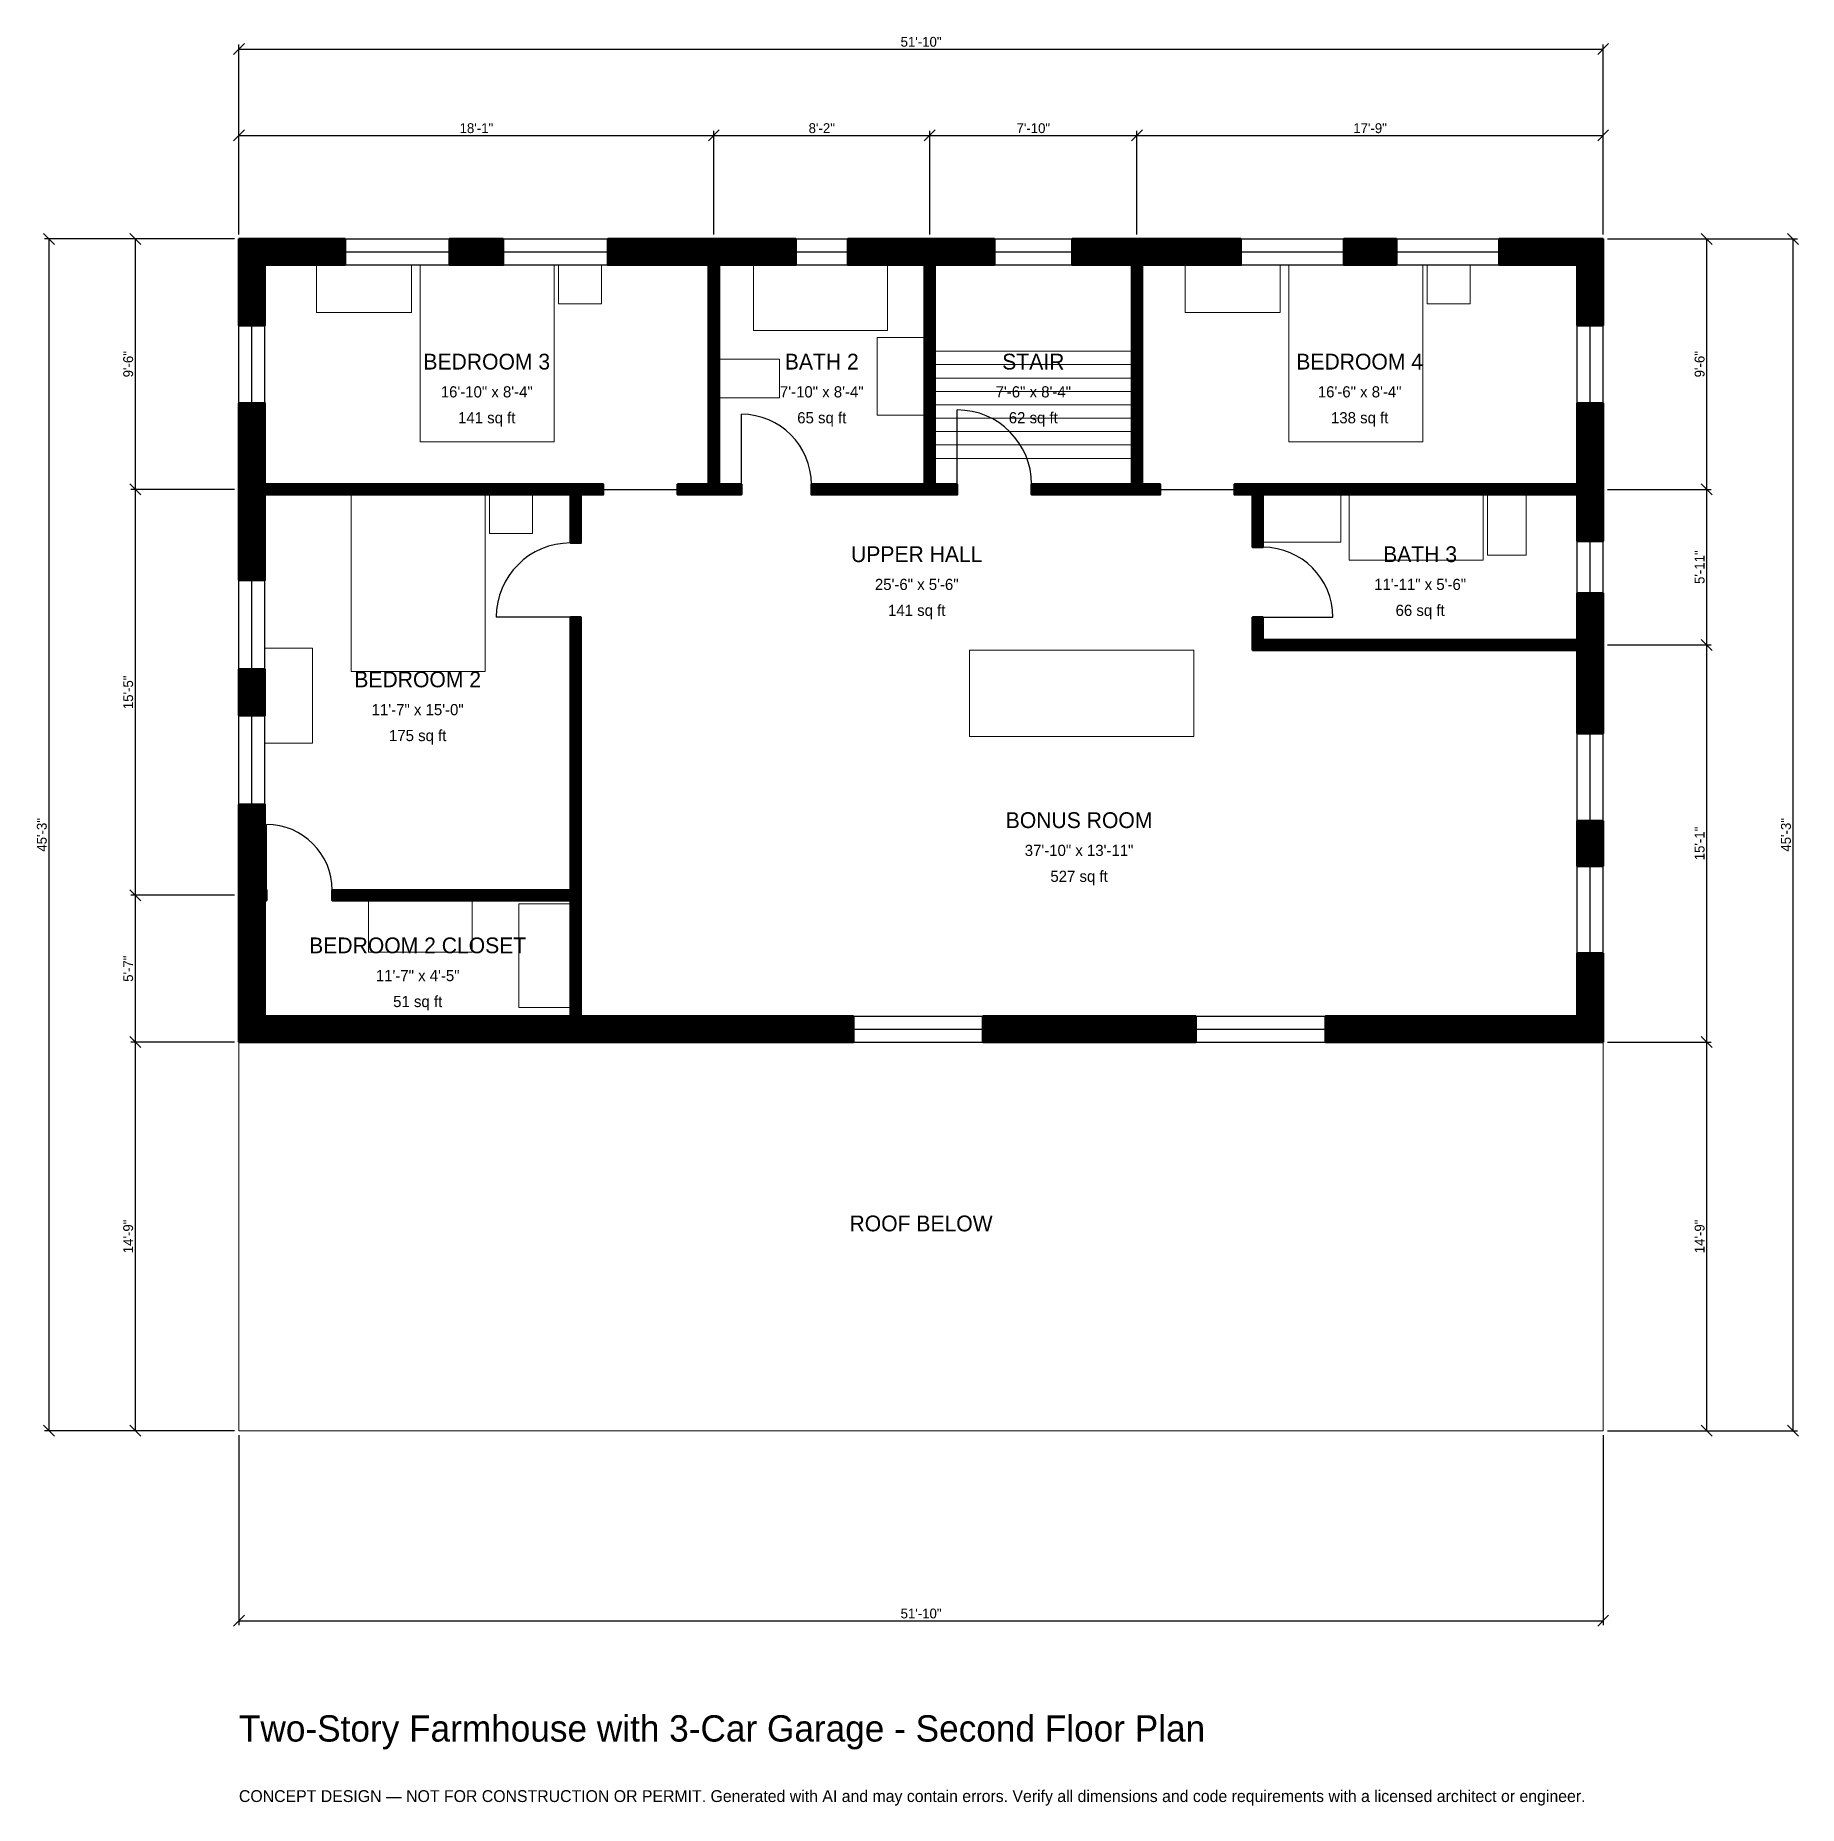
# Model space of a CAD drawing. Header units: inches. Extents: x -93 to 711, y -171 to 636.
import ezdxf
from ezdxf.enums import TextEntityAlignment as Align

# ---------------------------------------------------------------- set-up
doc = ezdxf.new("R2010")
doc.units = ezdxf.units.IN
doc.header["$MEASUREMENT"] = 0
doc.linetypes.add('DASHED', pattern=[0.6, 0.5, -0.1])
for name, color, linetype, lineweight in [('A-ANNO-DIMS', 1, 'Continuous', 13), ('A-ANNO-TEXT', 7, 'Continuous', 18), ('A-AREA-IDEN', 7, 'Continuous', 18), ('A-DOOR', 2, 'Continuous', 25), ('A-FLOR-FIXT', 9, 'Continuous', 13), ('A-FLOR-STRS', 3, 'Continuous', 18), ('A-FURN', 9, 'Continuous', 13), ('A-GLAZ', 4, 'Continuous', 25), ('A-SITE-PAVE', 8, 'Continuous', 13), ('A-WALL', 7, 'Continuous', 50), ('A-WALL-PATT', 8, 'Continuous', 13)]:
    doc.layers.add(name, color=color, linetype=linetype, lineweight=lineweight)
doc.dimstyles.new('PLAN', dxfattribs={"dimtxt": 4.5, "dimasz": 3, "dimexe": 2, "dimexo": 2, "dimgap": 1, "dimtad": 1, "dimdec": 0, "dimlunit": 4, "dimtsz": 2.5, "dimcen": 2.5, "dimclrd": 1, "dimclre": 1, "dimazin": 3, "dimtfac": 1, "dimtmove": 0, "dimatfit": 3})

msp = doc.modelspace()

# ---------------------------------------------------------------- hatches: boundary and pattern name
at = {"layer": 'A-WALL-PATT'}
h = msp.add_hatch(dxfattribs=at)
h.set_pattern_fill('ANSI31', color=8, scale=0.8)
h.paths.add_polyline_path([(147.6378, 177.1654), (11.811, 177.1654), (11.811, 177.1653), (0, 177.1653), (0, 177.1654), (0, 177.1654), (0, 188.9764), (0, 188.9764), (0, 238.189), (0, 241.7323), (0, 241.7323), (0, 246.4567), (0, 246.4567), (0, 250), (0, 285.4987), (11.811, 285.4987), (11.811, 250), (11.811, 246.4567), (12.5984, 246.4567), (12.5984, 241.7323), (11.811, 241.7323), (11.811, 238.189), (11.811, 188.9764), (147.6378, 188.9764), (151.1811, 188.9764), (151.1811, 241.7323), (42.5197, 241.7323), (42.5197, 246.4567), (151.1811, 246.4567), (151.1811, 355.9055), (151.1811, 360.6299), (151.1811, 370.8661), (155.9055, 370.8661), (155.9055, 360.6299), (155.9055, 355.9055), (155.9055, 246.4567), (155.9055, 241.7323), (155.9055, 188.9764), (159.4488, 188.9764), (280.1837, 188.9764), (280.1837, 177.1654), (159.4488, 177.1654), (155.9055, 177.1654), (155.9055, 177.1653), (151.1811, 177.1653), (151.1811, 177.1654), (147.6378, 177.1654)])
h.paths.add_polyline_path([(0, 347.1785), (11.811, 347.1785), (11.811, 326.0499), (0, 326.0499), (0, 347.1785)])
h.paths.add_polyline_path([(0, 423.2283), (0, 426.7717), (0, 426.7717), (0, 431.4961), (0, 431.4961), (0, 435.0394), (0, 468.5039), (11.811, 468.5039), (11.811, 435.0394), (11.811, 431.4961), (151.1811, 431.4961), (155.9055, 431.4961), (166.1417, 431.4961), (166.1417, 426.7717), (155.9055, 426.7717), (155.9055, 404.7244), (151.1811, 404.7244), (151.1811, 426.7717), (11.811, 426.7717), (11.811, 423.2283), (11.811, 387.7297), (0, 387.7297), (0, 423.2283)])
h.paths.add_polyline_path([(0, 531.4961), (0, 531.4961), (0, 543.3071), (0, 543.3071), (0, 543.3071), (11.811, 543.3071), (11.811, 543.3071), (48.3596, 543.3071), (48.3596, 531.4961), (11.811, 531.4961), (11.811, 503.937), (0, 503.937), (0, 531.4961)])
h.paths.add_polyline_path([(120.5381, 543.3071), (120.5381, 531.4961), (95.9974, 531.4961), (95.9974, 543.3071), (120.5381, 543.3071)])
h.paths.add_polyline_path([(210.6299, 543.3071), (214.1732, 543.3071), (214.1732, 543.3071), (218.8976, 543.3071), (218.8976, 543.3071), (222.4409, 543.3071), (253.937, 543.3071), (253.937, 531.4961), (222.4409, 531.4961), (218.8976, 531.4961), (218.8976, 431.4961), (229.1339, 431.4961), (229.1339, 426.7717), (218.8976, 426.7717), (214.1732, 426.7717), (200, 426.7717), (200, 431.4961), (214.1732, 431.4961), (214.1732, 531.4961), (210.6299, 531.4961), (168.1759, 531.4961), (168.1759, 543.3071), (210.6299, 543.3071)])
h.paths.add_polyline_path([(309.0551, 543.3071), (312.5984, 543.3071), (312.5984, 543.3071), (317.3228, 543.3071), (317.3228, 543.3071), (320.8661, 543.3071), (344.4882, 543.3071), (344.4882, 531.4961), (320.8661, 531.4961), (317.3228, 531.4961), (317.3228, 431.4961), (327.5591, 431.4961), (327.5591, 426.7717), (317.3228, 426.7717), (312.5984, 426.7717), (261.0236, 426.7717), (261.0236, 431.4961), (312.5984, 431.4961), (312.5984, 531.4961), (309.0551, 531.4961), (277.5591, 531.4961), (277.5591, 543.3071), (309.0551, 543.3071)])
h.paths.add_polyline_path([(403.5433, 543.3071), (407.0866, 543.3071), (407.0866, 543.3071), (411.811, 543.3071), (411.811, 543.3071), (415.3543, 543.3071), (456.8898, 543.3071), (456.8898, 531.4961), (415.3543, 531.4961), (411.811, 531.4961), (411.811, 431.4961), (420.0787, 431.4961), (420.0787, 426.7717), (411.811, 426.7717), (407.0866, 426.7717), (361.4173, 426.7717), (361.4173, 431.4961), (407.0866, 431.4961), (407.0866, 531.4961), (403.5433, 531.4961), (379.9213, 531.4961), (379.9213, 543.3071), (403.5433, 543.3071)])
h.paths.add_polyline_path([(527.7559, 543.3071), (527.7559, 531.4961), (503.7402, 531.4961), (503.7402, 543.3071), (527.7559, 543.3071)])
h.paths.add_polyline_path([(610.2362, 543.3071), (610.2362, 543.3071), (622.0472, 543.3071), (622.0472, 543.3071), (622.0473, 543.3071), (622.0473, 531.4961), (622.0472, 531.4961), (622.0472, 503.937), (610.2362, 503.937), (610.2362, 531.4961), (574.6063, 531.4961), (574.6063, 543.3071), (610.2362, 543.3071)])
h.paths.add_polyline_path([(622.0472, 435.0394), (622.0472, 431.4961), (622.0473, 431.4961), (622.0473, 426.7717), (622.0472, 426.7717), (622.0472, 423.2283), (622.0472, 405.5118), (610.2362, 405.5118), (610.2362, 423.2283), (610.2362, 426.7717), (466.9291, 426.7717), (466.9291, 402.7559), (462.2047, 402.7559), (462.2047, 426.7717), (453.937, 426.7717), (453.937, 431.4961), (462.2047, 431.4961), (466.9291, 431.4961), (610.2362, 431.4961), (610.2362, 435.0394), (610.2362, 468.5039), (622.0472, 468.5039), (622.0472, 435.0394)])
h.paths.add_polyline_path([(622.0472, 364.1732), (622.0472, 360.6299), (622.0473, 360.6299), (622.0473, 355.9055), (622.0472, 355.9055), (622.0472, 352.3622), (622.0472, 317.7822), (610.2362, 317.7822), (610.2362, 352.3622), (610.2362, 355.9055), (466.9291, 355.9055), (462.2047, 355.9055), (462.2047, 360.6299), (462.2047, 370.8661), (466.9291, 370.8661), (466.9291, 360.6299), (610.2362, 360.6299), (610.2362, 364.1732), (610.2362, 381.8898), (622.0472, 381.8898), (622.0472, 364.1732)])
h.paths.add_polyline_path([(622.0472, 257.4147), (610.2362, 257.4147), (610.2362, 278.0184), (622.0472, 278.0184), (622.0472, 257.4147)])
h.paths.add_polyline_path([(622.0472, 188.9764), (622.0473, 188.9764), (622.0473, 177.1654), (622.0472, 177.1654), (622.0472, 177.1653), (610.2362, 177.1653), (610.2362, 177.1654), (495.4068, 177.1654), (495.4068, 188.9764), (610.2362, 188.9764), (610.2362, 217.6509), (622.0472, 217.6509), (622.0472, 188.9764)])
h.paths.add_polyline_path([(339.2388, 177.1654), (339.2388, 188.9764), (436.3517, 188.9764), (436.3517, 177.1654), (339.2388, 177.1654)])

# ---------------------------------------------------------------- linework, layer by layer
at = {"layer": 'A-DOOR'}
for p, q in [((229.1339, 431.4961), (229.1339, 463.3858)), ((327.5591, 431.4961), (327.5591, 465.3543)), ((166.1417, 429.1339), (200, 429.1339)), ((420.0787, 429.1339), (453.937, 429.1339)), ((151.1811, 370.8661), (117.3228, 370.8661)), ((466.9291, 370.8661), (498.8189, 370.8661)), ((12.5984, 246.4567), (12.5984, 276.378))]:
    msp.add_line(p, q, dxfattribs=at)
for centre, radius, start, end in [((229.1339, 431.4961), 31.8898, 0, 90), ((327.5591, 431.4961), 33.8583, 0, 90), ((151.1811, 370.8661), 33.8583, 90, 180), ((466.9291, 370.8661), 31.8898, 0, 90), ((12.5984, 246.4567), 29.9213, 0, 90)]:
    msp.add_arc(centre, radius, start, end, dxfattribs=at)
at = {"layer": 'A-FLOR-FIXT'}
for points in [[(234.6457, 501.5748), (295.6693, 501.5748), (295.6693, 531.4961), (234.6457, 531.4961)], [(290.9449, 462.9921), (312.5984, 462.9921), (312.5984, 498.4252), (290.9449, 498.4252)], [(218.8976, 470.8661), (246.4567, 470.8661), (246.4567, 488.5827), (218.8976, 488.5827)], [(466.9291, 405.1181), (502.3622, 405.1181), (502.3622, 426.7717), (466.9291, 426.7717)], [(506.2992, 396.8504), (567.3228, 396.8504), (567.3228, 426.7717), (506.2992, 426.7717)], [(569.2913, 399.2126), (587.0079, 399.2126), (587.0079, 426.7717), (569.2913, 426.7717)]]:
    msp.add_lwpolyline(points, close=True, dxfattribs=at)
at = {"layer": 'A-FLOR-STRS'}
for p, q in [((317.3228, 492.126), (407.0866, 492.126)), ((317.3228, 486.0236), (407.0866, 486.0236)), ((317.3228, 479.9213), (407.0866, 479.9213)), ((317.3228, 473.8189), (407.0866, 473.8189)), ((317.3228, 467.7165), (407.0866, 467.7165)), ((317.3228, 461.6142), (407.0866, 461.6142)), ((317.3228, 455.5118), (407.0866, 455.5118)), ((317.3228, 449.4094), (407.0866, 449.4094)), ((317.3228, 443.3071), (407.0866, 443.3071))]:
    msp.add_line(p, q, dxfattribs=at)
at = {"layer": 'A-FURN'}
for points in [[(35.4331, 509.8425), (78.7402, 509.8425), (78.7402, 531.4961), (35.4331, 531.4961)], [(82.6772, 450.7874), (143.7008, 450.7874), (143.7008, 531.4961), (82.6772, 531.4961)], [(145.6693, 513.7795), (165.3543, 513.7795), (165.3543, 531.4961), (145.6693, 531.4961)], [(431.4961, 509.8425), (474.8031, 509.8425), (474.8031, 531.4961), (431.4961, 531.4961)], [(478.7402, 450.7874), (539.7638, 450.7874), (539.7638, 531.4961), (478.7402, 531.4961)], [(541.7323, 513.7795), (561.4173, 513.7795), (561.4173, 531.4961), (541.7323, 531.4961)], [(51.1811, 346.063), (112.2047, 346.063), (112.2047, 426.7717), (51.1811, 426.7717)], [(114.1732, 409.0551), (133.8583, 409.0551), (133.8583, 426.7717), (114.1732, 426.7717)], [(11.811, 313.3858), (33.4646, 313.3858), (33.4646, 356.6929), (11.811, 356.6929)], [(333.0709, 316.5354), (435.4331, 316.5354), (435.4331, 355.9055), (333.0709, 355.9055)], [(59.0551, 218.1102), (106.2992, 218.1102), (106.2992, 241.7323), (59.0551, 241.7323)], [(127.5591, 192.9134), (151.1811, 192.9134), (151.1811, 240.1575), (127.5591, 240.1575)]]:
    msp.add_lwpolyline(points, close=True, dxfattribs=at)
at = {"layer": 'A-GLAZ'}
for p, q in [((48.3596, 543.3071), (95.9974, 543.3071)), ((120.5381, 543.3071), (168.1759, 543.3071)), ((253.937, 543.3071), (277.5591, 543.3071)), ((344.4882, 543.3071), (379.9213, 543.3071)), ((456.8898, 543.3071), (503.7402, 543.3071)), ((527.7559, 543.3071), (574.6063, 543.3071)), ((48.3596, 537.4016), (95.9974, 537.4016)), ((120.5381, 537.4016), (168.1759, 537.4016)), ((253.937, 537.4016), (277.5591, 537.4016)), ((344.4882, 537.4016), (379.9213, 537.4016)), ((456.8898, 537.4016), (503.7402, 537.4016)), ((527.7559, 537.4016), (574.6063, 537.4016)), ((48.3596, 531.4961), (95.9974, 531.4961)), ((120.5381, 531.4961), (168.1759, 531.4961)), ((253.937, 531.4961), (277.5591, 531.4961)), ((344.4882, 531.4961), (379.9213, 531.4961)), ((456.8898, 531.4961), (503.7402, 531.4961)), ((527.7559, 531.4961), (574.6063, 531.4961)), ((0, 468.5039), (0, 503.937)), ((5.9055, 468.5039), (5.9055, 503.937)), ((11.811, 468.5039), (11.811, 503.937)), ((610.2362, 468.5039), (610.2362, 503.937)), ((616.1417, 468.5039), (616.1417, 503.937)), ((622.0472, 468.5039), (622.0472, 503.937)), ((610.2362, 381.8898), (610.2362, 405.5118)), ((616.1417, 381.8898), (616.1417, 405.5118)), ((622.0472, 381.8898), (622.0472, 405.5118)), ((0, 347.1785), (0, 387.7297)), ((5.9055, 347.1785), (5.9055, 387.7297)), ((11.811, 347.1785), (11.811, 387.7297)), ((0, 285.4987), (0, 326.0499)), ((5.9055, 285.4987), (5.9055, 326.0499)), ((11.811, 285.4987), (11.811, 326.0499)), ((610.2362, 278.0184), (610.2362, 317.7822)), ((616.1417, 278.0184), (616.1417, 317.7822)), ((622.0472, 278.0184), (622.0472, 317.7822)), ((610.2362, 217.6509), (610.2362, 257.4147)), ((616.1417, 217.6509), (616.1417, 257.4147)), ((622.0472, 217.6509), (622.0472, 257.4147)), ((280.1837, 188.9764), (339.2388, 188.9764)), ((436.3517, 188.9764), (495.4068, 188.9764)), ((280.1837, 183.0709), (339.2388, 183.0709)), ((436.3517, 183.0709), (495.4068, 183.0709)), ((280.1837, 177.1654), (339.2388, 177.1654)), ((436.3517, 177.1654), (495.4068, 177.1654))]:
    msp.add_line(p, q, dxfattribs=at)
at = {"layer": 'A-SITE-PAVE', "linetype": 'DASHED'}
msp.add_lwpolyline([(0, 0), (622.0472, 0), (622.0472, 177.1654), (0, 177.1654)], close=True, dxfattribs=at)
at = {"layer": 'A-WALL'}
for points in [[(0, 531.4961), (0, 531.4961), (0, 543.3071), (0, 543.3071), (0, 543.3071), (11.811, 543.3071), (11.811, 543.3071), (48.3596, 543.3071), (48.3596, 531.4961), (11.811, 531.4961), (11.811, 503.937), (0, 503.937), (0, 531.4961)], [(120.5381, 543.3071), (120.5381, 531.4961), (95.9974, 531.4961), (95.9974, 543.3071), (120.5381, 543.3071)], [(210.6299, 543.3071), (214.1732, 543.3071), (214.1732, 543.3071), (218.8976, 543.3071), (218.8976, 543.3071), (222.4409, 543.3071), (253.937, 543.3071), (253.937, 531.4961), (222.4409, 531.4961), (218.8976, 531.4961), (218.8976, 431.4961), (229.1339, 431.4961), (229.1339, 426.7717), (218.8976, 426.7717), (214.1732, 426.7717), (200, 426.7717), (200, 431.4961), (214.1732, 431.4961), (214.1732, 531.4961), (210.6299, 531.4961), (168.1759, 531.4961), (168.1759, 543.3071), (210.6299, 543.3071)], [(309.0551, 543.3071), (312.5984, 543.3071), (312.5984, 543.3071), (317.3228, 543.3071), (317.3228, 543.3071), (320.8661, 543.3071), (344.4882, 543.3071), (344.4882, 531.4961), (320.8661, 531.4961), (317.3228, 531.4961), (317.3228, 431.4961), (327.5591, 431.4961), (327.5591, 426.7717), (317.3228, 426.7717), (312.5984, 426.7717), (261.0236, 426.7717), (261.0236, 431.4961), (312.5984, 431.4961), (312.5984, 531.4961), (309.0551, 531.4961), (277.5591, 531.4961), (277.5591, 543.3071), (309.0551, 543.3071)], [(403.5433, 543.3071), (407.0866, 543.3071), (407.0866, 543.3071), (411.811, 543.3071), (411.811, 543.3071), (415.3543, 543.3071), (456.8898, 543.3071), (456.8898, 531.4961), (415.3543, 531.4961), (411.811, 531.4961), (411.811, 431.4961), (420.0787, 431.4961), (420.0787, 426.7717), (411.811, 426.7717), (407.0866, 426.7717), (361.4173, 426.7717), (361.4173, 431.4961), (407.0866, 431.4961), (407.0866, 531.4961), (403.5433, 531.4961), (379.9213, 531.4961), (379.9213, 543.3071), (403.5433, 543.3071)], [(527.7559, 543.3071), (527.7559, 531.4961), (503.7402, 531.4961), (503.7402, 543.3071), (527.7559, 543.3071)], [(610.2362, 543.3071), (610.2362, 543.3071), (622.0472, 543.3071), (622.0472, 543.3071), (622.0473, 543.3071), (622.0473, 531.4961), (622.0472, 531.4961), (622.0472, 503.937), (610.2362, 503.937), (610.2362, 531.4961), (574.6063, 531.4961), (574.6063, 543.3071), (610.2362, 543.3071)], [(0, 423.2283), (0, 426.7717), (0, 426.7717), (0, 431.4961), (0, 431.4961), (0, 435.0394), (0, 468.5039), (11.811, 468.5039), (11.811, 435.0394), (11.811, 431.4961), (151.1811, 431.4961), (155.9055, 431.4961), (166.1417, 431.4961), (166.1417, 426.7717), (155.9055, 426.7717), (155.9055, 404.7244), (151.1811, 404.7244), (151.1811, 426.7717), (11.811, 426.7717), (11.811, 423.2283), (11.811, 387.7297), (0, 387.7297), (0, 423.2283)], [(622.0472, 435.0394), (622.0472, 431.4961), (622.0473, 431.4961), (622.0473, 426.7717), (622.0472, 426.7717), (622.0472, 423.2283), (622.0472, 405.5118), (610.2362, 405.5118), (610.2362, 423.2283), (610.2362, 426.7717), (466.9291, 426.7717), (466.9291, 402.7559), (462.2047, 402.7559), (462.2047, 426.7717), (453.937, 426.7717), (453.937, 431.4961), (462.2047, 431.4961), (466.9291, 431.4961), (610.2362, 431.4961), (610.2362, 435.0394), (610.2362, 468.5039), (622.0472, 468.5039), (622.0472, 435.0394)], [(622.0472, 364.1732), (622.0472, 360.6299), (622.0473, 360.6299), (622.0473, 355.9055), (622.0472, 355.9055), (622.0472, 352.3622), (622.0472, 317.7822), (610.2362, 317.7822), (610.2362, 352.3622), (610.2362, 355.9055), (466.9291, 355.9055), (462.2047, 355.9055), (462.2047, 360.6299), (462.2047, 370.8661), (466.9291, 370.8661), (466.9291, 360.6299), (610.2362, 360.6299), (610.2362, 364.1732), (610.2362, 381.8898), (622.0472, 381.8898), (622.0472, 364.1732)], [(147.6378, 177.1654), (11.811, 177.1654), (11.811, 177.1653), (0, 177.1653), (0, 177.1654), (0, 177.1654), (0, 188.9764), (0, 188.9764), (0, 238.189), (0, 241.7323), (0, 241.7323), (0, 246.4567), (0, 246.4567), (0, 250), (0, 285.4987), (11.811, 285.4987), (11.811, 250), (11.811, 246.4567), (12.5984, 246.4567), (12.5984, 241.7323), (11.811, 241.7323), (11.811, 238.189), (11.811, 188.9764), (147.6378, 188.9764), (151.1811, 188.9764), (151.1811, 241.7323), (42.5197, 241.7323), (42.5197, 246.4567), (151.1811, 246.4567), (151.1811, 355.9055), (151.1811, 360.6299), (151.1811, 370.8661), (155.9055, 370.8661), (155.9055, 360.6299), (155.9055, 355.9055), (155.9055, 246.4567), (155.9055, 241.7323), (155.9055, 188.9764), (159.4488, 188.9764), (280.1837, 188.9764), (280.1837, 177.1654), (159.4488, 177.1654), (155.9055, 177.1654), (155.9055, 177.1653), (151.1811, 177.1653), (151.1811, 177.1654), (147.6378, 177.1654)], [(0, 347.1785), (11.811, 347.1785), (11.811, 326.0499), (0, 326.0499), (0, 347.1785)], [(622.0472, 257.4147), (610.2362, 257.4147), (610.2362, 278.0184), (622.0472, 278.0184), (622.0472, 257.4147)], [(622.0472, 188.9764), (622.0473, 188.9764), (622.0473, 177.1654), (622.0472, 177.1654), (622.0472, 177.1653), (610.2362, 177.1653), (610.2362, 177.1654), (495.4068, 177.1654), (495.4068, 188.9764), (610.2362, 188.9764), (610.2362, 217.6509), (622.0472, 217.6509), (622.0472, 188.9764)], [(339.2388, 177.1654), (339.2388, 188.9764), (436.3517, 188.9764), (436.3517, 177.1654), (339.2388, 177.1654)]]:
    msp.add_lwpolyline(points, close=True, dxfattribs=at)

# ---------------------------------------------------------------- texts
at = {"layer": 'A-ANNO-TEXT'}
for s, height, p in [('Two-Story Farmhouse with 3-Car Garage - Second Floor Plan', 12, (0, -141.7323)), ('CONCEPT DESIGN — NOT FOR CONSTRUCTION OR PERMIT. Generated with AI and may contain errors. Verify all dimensions and code requirements with a licensed architect or engineer.', 5.4, (0, -169.2913))]:
    msp.add_text(s, height=height, dxfattribs=at).set_placement(p)
at = {"layer": 'A-AREA-IDEN'}
for s, height, p in [('BEDROOM 3', 7.2, (112.9921, 487.4016)), ('BATH 2', 7.2, (265.748, 487.4016)), ('STAIR', 7.2, (362.2047, 487.4016)), ('BEDROOM 4', 7.2, (511.0236, 487.4016)), ('16\'-10" x 8\'-4"', 5.1, (112.9921, 473.622)), ('7\'-10" x 8\'-4"', 5.1, (265.748, 473.622)), ('7\'-6" x 8\'-4"', 5.1, (362.2047, 473.622)), ('16\'-6" x 8\'-4"', 5.1, (511.0236, 473.622)), ('141 sq ft', 5.1, (112.9921, 461.811)), ('65 sq ft', 5.1, (265.748, 461.811)), ('62 sq ft', 5.1, (362.2047, 461.811)), ('138 sq ft', 5.1, (511.0236, 461.811)), ('UPPER HALL', 7.2, (309.0551, 399.6063)), ('BATH 3', 7.2, (538.5827, 399.6063)), ('25\'-6" x 5\'-6"', 5.1, (309.0551, 385.8268)), ('11\'-11" x 5\'-6"', 5.1, (538.5827, 385.8268)), ('141 sq ft', 5.1, (309.0551, 374.0157)), ('66 sq ft', 5.1, (538.5827, 374.0157)), ('BEDROOM 2', 7.2, (81.4961, 342.5197)), ('11\'-7" x 15\'-0"', 5.1, (81.4961, 328.7402)), ('175 sq ft', 5.1, (81.4961, 316.9291)), ('BONUS ROOM', 7.2, (383.0709, 278.3465)), ('37\'-10" x 13\'-11"', 5.1, (383.0709, 264.5669)), ('527 sq ft', 5.1, (383.0709, 252.7559)), ('BEDROOM 2 CLOSET', 7.2, (81.4961, 221.2598)), ('11\'-7" x 4\'-5"', 5.1, (81.4961, 207.4803)), ('51 sq ft', 5.1, (81.4961, 195.6693)), ('ROOF BELOW', 7.2, (311.0236, 94.4882))]:
    msp.add_text(s, height=height, dxfattribs=at).set_placement(p, align=Align.MIDDLE_CENTER)

# ---------------------------------------------------------------- dimensions: what is measured, and where the dimension line sits
at = {"layer": 'A-ANNO-DIMS'}
for base, p1, p2, text in [((0, 629.9213), (0, 543.3071), (622.0472, 543.3071), '51\'-10"'), ((0, 590.5512), (0, 543.3071), (216.5354, 543.3071), '18\'-1"'), ((216.5354, 590.5512), (216.5354, 543.3071), (314.9606, 543.3071), '8\'-2"'), ((314.9606, 590.5512), (314.9606, 543.3071), (409.4488, 543.3071), '7\'-10"'), ((409.4488, 590.5512), (409.4488, 543.3071), (622.0472, 543.3071), '17\'-9"'), ((0, -86.6142), (0, 0), (622.0472, 0), '51\'-10"')]:
    msp.add_linear_dim(base=base, p1=p1, p2=p2, text=text, dimstyle='PLAN', dxfattribs=at).render()
for base, p1, p2, text in [((-86.6142, 0), (0, 0), (0, 543.3071), '45\'-3"'), ((-47.2441, 429.1339), (0, 429.1339), (0, 543.3071), '9\'-6"'), ((669.2913, 429.1339), (622.0472, 429.1339), (622.0472, 543.3071), '9\'-6"'), ((708.6614, 0), (622.0472, 0), (622.0472, 543.3071), '45\'-3"'), ((-47.2441, 244.0945), (0, 244.0945), (0, 429.1339), '15\'-5"'), ((669.2913, 358.2677), (622.0472, 358.2677), (622.0472, 429.1339), '5\'-11"'), ((669.2913, 177.1654), (622.0472, 177.1654), (622.0472, 358.2677), '15\'-1"'), ((-47.2441, 177.1654), (0, 177.1654), (0, 244.0945), '5\'-7"'), ((-47.2441, 0), (0, 0), (0, 177.1654), '14\'-9"'), ((669.2913, 0), (622.0472, 0), (622.0472, 177.1654), '14\'-9"')]:
    msp.add_linear_dim(base=base, p1=p1, p2=p2, angle=90, text=text, dimstyle='PLAN', dxfattribs=at).render()

doc.saveas('drawing.dxf')
